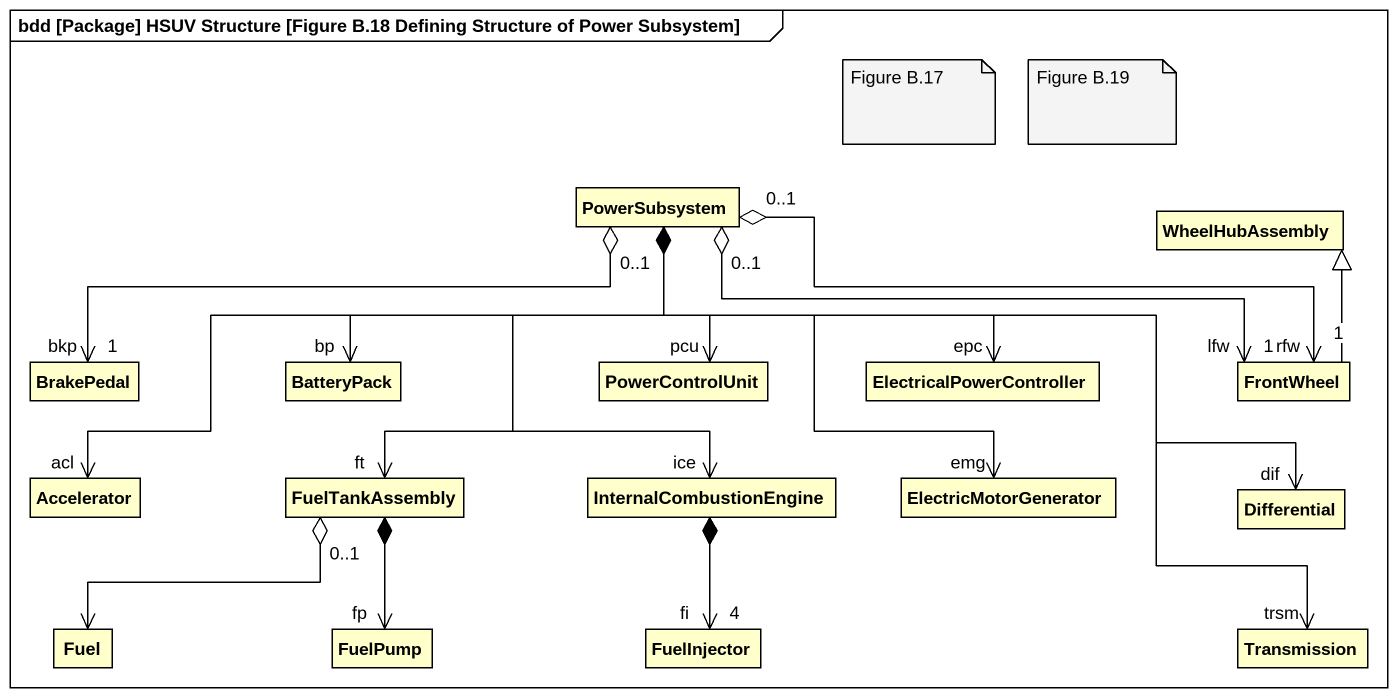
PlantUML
@startuml
mainframe bdd [Package] HSUV Structure [Figure B.18 Defining Structure of Power Subsystem]
hide circle
hide empty members
class PowerSubsystem
class WheelHubAssembly
class BrakePedal
class BatteryPack
class PowerControlUnit
class ElectricalPowerController
class FrontWheel
class Accelerator
class FuelTankAssembly
class InternalCombustionEngine
class ElectricMotorGenerator
class Differential
class Fuel
class FuelPump
class FuelInjector
class Transmission
PowerSubsystem "0..1" o-left-> "bkp\n1" BrakePedal
PowerSubsystem *-left-> "bp" BatteryPack
PowerSubsystem *--> "pcu" PowerControlUnit
PowerSubsystem *-right-> "epc" ElectricalPowerController
PowerSubsystem "0..1" o-right-> "rfw\n1" FrontWheel
PowerSubsystem "0..1" o-right-> "lfw\n1" FrontWheel
PowerSubsystem *-left-> "acl" Accelerator
PowerSubsystem *--> "ft" FuelTankAssembly
PowerSubsystem *--> "ice" InternalCombustionEngine
PowerSubsystem *--> "emg" ElectricMotorGenerator
PowerSubsystem *-right-> "dif" Differential
PowerSubsystem *--> "trsm" Transmission
FrontWheel -up-|> WheelHubAssembly
FuelTankAssembly "0..1" o-left-> Fuel
FuelTankAssembly *--> "fp" FuelPump
InternalCombustionEngine *--> "fi\n4" FuelInjector
note as N1
  Figure B.17
end note
note as N2
  Figure B.19
end note
@enduml
